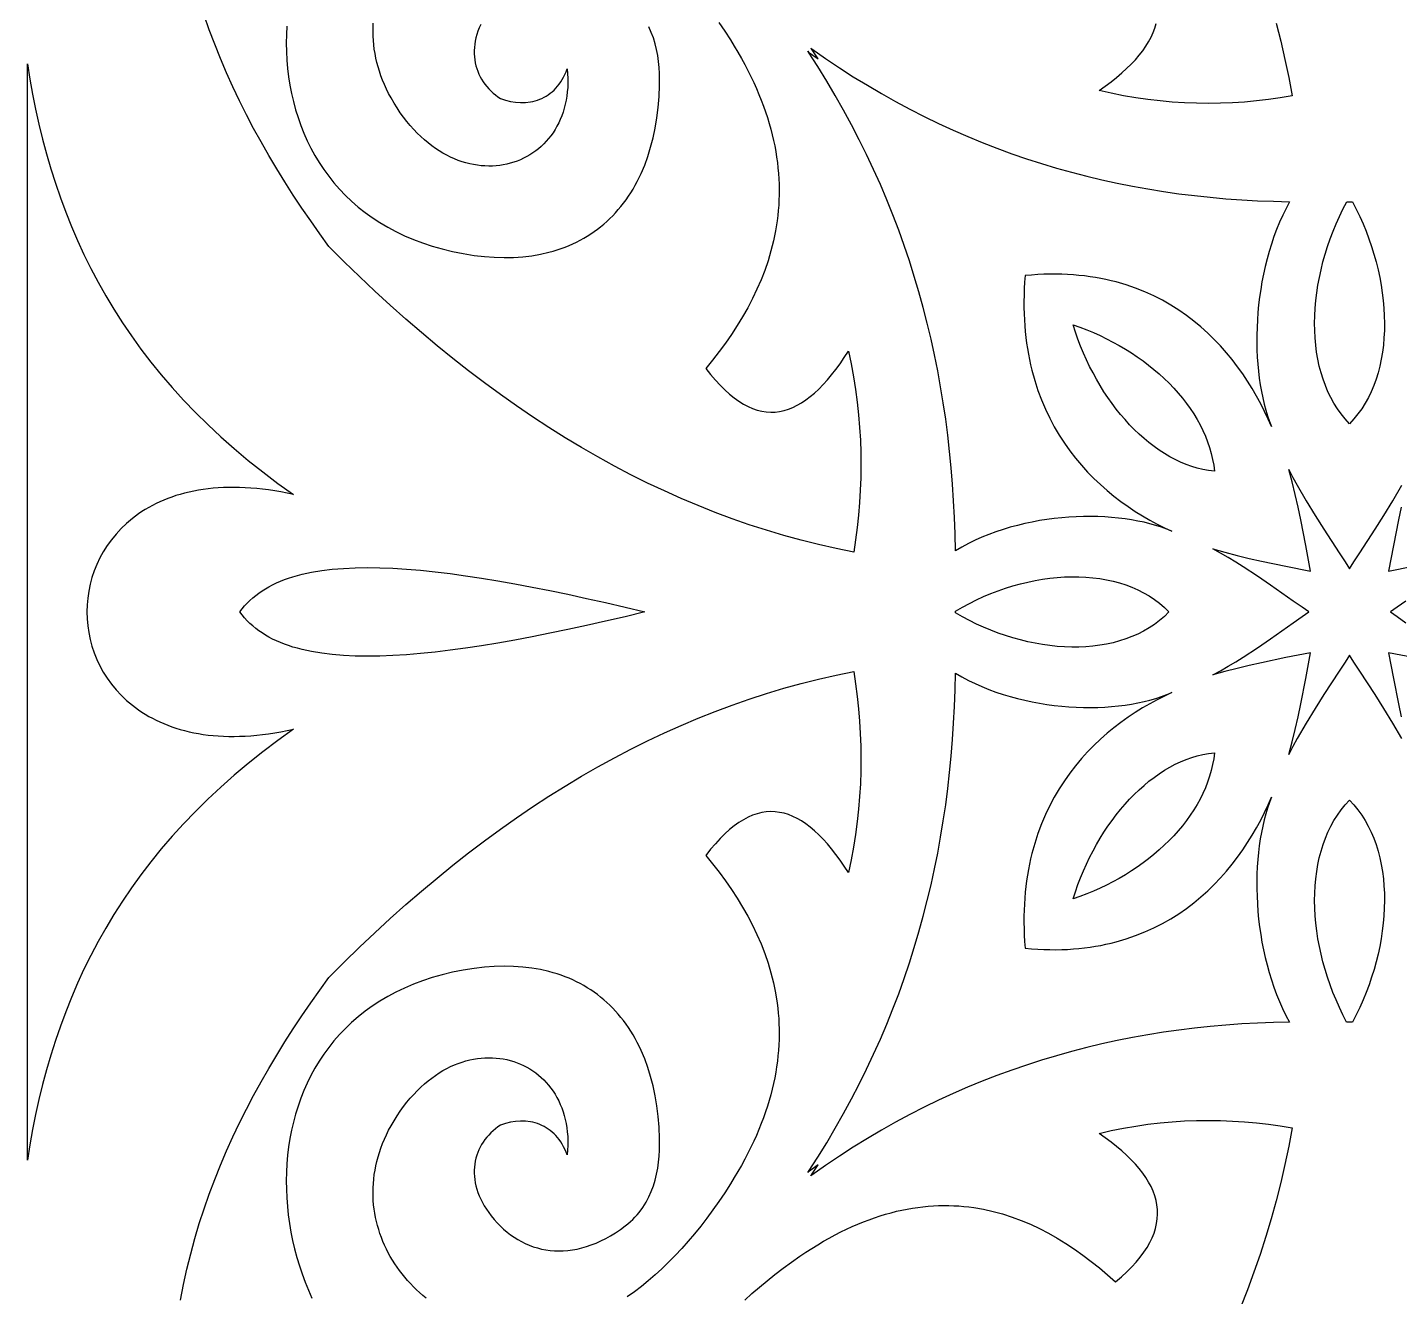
# Model space of a CAD drawing. Extents: x -375 to 375, y -1025 to 1025.
# Drawn here: x -275 to -197.2, y 663.4 to 735.4 of the extents above; entities that cross this region are included whole.
import ezdxf

# ---------------------------------------------------------------- set-up
doc = ezdxf.new("R2010")
doc.units = 0
doc.layers.add('LAYER_1', color=18, linetype='CONTINUOUS')

msp = doc.modelspace()

# ---------------------------------------------------------------- linework, layer by layer
at = {"layer": 'LAYER_1'}
for points in [[(-235.779, 735.7), (-235.448, 735.209), (-235.123, 734.705), (-234.906, 734.354), (-234.698, 734.006), (-234.5, 733.659), (-234.311, 733.315), (-234.132, 732.972), (-233.962, 732.632), (-233.801, 732.293), (-233.65, 731.956), (-233.507, 731.622), (-233.373, 731.289), (-233.248, 730.958), (-233.132, 730.629), (-233.024, 730.302), (-232.925, 729.977), (-232.834, 729.654), (-232.752, 729.333), (-232.677, 729.013), (-232.611, 728.696), (-232.553, 728.381), (-232.502, 728.067), (-232.459, 727.755), (-232.424, 727.446), (-232.397, 727.138), (-232.377, 726.832), (-232.364, 726.528), (-232.359, 726.225), (-232.36, 725.925), (-232.369, 725.627), (-232.385, 725.33), (-232.407, 725.035), (-232.437, 724.742), (-232.472, 724.451), (-232.564, 723.874), (-232.681, 723.305), (-232.822, 722.743), (-232.987, 722.188), (-233.175, 721.64), (-233.384, 721.1), (-233.616, 720.567), (-233.867, 720.04), (-234.138, 719.521), (-234.428, 719.009), (-234.736, 718.504), (-235.062, 718.006), (-235.403, 717.514), (-235.76, 717.03), (-236.132, 716.552), (-236.518, 716.081), (-236.246, 715.735), (-235.976, 715.416), (-235.707, 715.124), (-235.44, 714.858), (-235.174, 714.619), (-234.909, 714.405), (-234.645, 714.217), (-234.383, 714.055), (-234.122, 713.918), (-233.863, 713.805), (-233.604, 713.717), (-233.347, 713.654), (-233.091, 713.614), (-232.836, 713.598), (-232.582, 713.606), (-232.33, 713.636), (-232.078, 713.69), (-231.828, 713.766), (-231.578, 713.865), (-231.33, 713.985), (-231.083, 714.128), (-230.836, 714.292), (-230.591, 714.477), (-230.347, 714.683), (-230.103, 714.91), (-229.861, 715.158), (-229.619, 715.425), (-229.379, 715.712), (-229.139, 716.019), (-228.9, 716.346), (-228.662, 716.691), (-228.425, 717.055), (-228.273, 716.33), (-228.141, 715.607), (-228.026, 714.886), (-227.931, 714.166), (-227.853, 713.448), (-227.793, 712.731), (-227.751, 712.016), (-227.726, 711.303), (-227.719, 710.591), (-227.728, 709.881), (-227.754, 709.173), (-227.796, 708.467), (-227.854, 707.762), (-227.928, 707.059), (-228.018, 706.357), (-228.123, 705.657), (-229.123, 705.86), (-230.12, 706.085), (-231.111, 706.333), (-232.097, 706.604), (-233.079, 706.898), (-234.056, 707.214), (-235.028, 707.553), (-235.996, 707.914), (-236.959, 708.297), (-237.917, 708.702), (-238.871, 709.13), (-239.821, 709.579), (-240.765, 710.05), (-241.706, 710.543), (-242.642, 711.057), (-243.573, 711.593), (-244.5, 712.15), (-245.423, 712.728), (-246.341, 713.328), (-247.256, 713.949), (-248.165, 714.59), (-249.071, 715.253), (-249.972, 715.936), (-250.869, 716.639), (-251.762, 717.363), (-252.651, 718.108), (-253.536, 718.873), (-254.417, 719.657), (-255.293, 720.462), (-256.166, 721.287), (-257.034, 722.132), (-257.899, 722.996), (-258.421, 723.717), (-258.933, 724.442), (-259.433, 725.174), (-259.921, 725.911), (-260.397, 726.654), (-260.861, 727.403), (-261.311, 728.158), (-261.747, 728.921), (-262.169, 729.69), (-262.577, 730.466), (-262.969, 731.25), (-263.345, 732.041), (-263.706, 732.84), (-264.05, 733.647), (-264.377, 734.462), (-264.687, 735.285), (-264.978, 736.118)], [(-249.288, 735.577), (-249.372, 735.389), (-249.445, 735.201), (-249.507, 735.015), (-249.559, 734.829), (-249.599, 734.645), (-249.629, 734.462), (-249.649, 734.282), (-249.659, 734.103), (-249.659, 733.927), (-249.649, 733.753), (-249.629, 733.582), (-249.6, 733.413), (-249.562, 733.248), (-249.515, 733.086), (-249.459, 732.928), (-249.394, 732.773), (-249.321, 732.622), (-249.24, 732.476), (-249.15, 732.334), (-249.053, 732.197), (-248.948, 732.064), (-248.835, 731.936), (-248.715, 731.814), (-248.588, 731.697), (-248.454, 731.586), (-248.313, 731.481), (-248.166, 731.382), (-247.881, 731.286), (-247.595, 731.216), (-247.309, 731.171), (-247.025, 731.151), (-246.745, 731.158), (-246.47, 731.192), (-246.335, 731.218), (-246.202, 731.252), (-246.072, 731.292), (-245.943, 731.34), (-245.817, 731.394), (-245.694, 731.455), (-245.574, 731.523), (-245.457, 731.598), (-245.344, 731.68), (-245.234, 731.77), (-245.128, 731.866), (-245.026, 731.97), (-244.928, 732.081), (-244.835, 732.199), (-244.746, 732.325), (-244.662, 732.458), (-244.583, 732.599), (-244.51, 732.747), (-244.442, 732.903), (-244.379, 733.066), (-244.357, 732.795), (-244.346, 732.529), (-244.345, 732.269), (-244.354, 732.015), (-244.374, 731.766), (-244.403, 731.524), (-244.443, 731.287), (-244.491, 731.057), (-244.549, 730.832), (-244.615, 730.615), (-244.69, 730.403), (-244.773, 730.199), (-244.865, 730.001), (-244.964, 729.809), (-245.071, 729.625), (-245.185, 729.448), (-245.307, 729.278), (-245.435, 729.115), (-245.569, 728.96), (-245.711, 728.812), (-245.858, 728.672), (-246.011, 728.539), (-246.169, 728.414), (-246.333, 728.298), (-246.502, 728.189), (-246.676, 728.088), (-246.854, 727.996), (-247.037, 727.912), (-247.224, 727.837), (-247.415, 727.77), (-247.609, 727.712), (-247.806, 727.662), (-248.007, 727.622), (-248.21, 727.591), (-248.416, 727.569), (-248.625, 727.556), (-248.835, 727.553), (-249.047, 727.559), (-249.261, 727.575), (-249.476, 727.6), (-249.692, 727.635), (-249.909, 727.681), (-250.126, 727.736), (-250.344, 727.801), (-250.562, 727.877), (-250.779, 727.963), (-250.996, 728.06), (-251.213, 728.167), (-251.428, 728.285), (-251.643, 728.414), (-251.855, 728.554), (-252.066, 728.705), (-252.276, 728.867), (-252.483, 729.041), (-252.687, 729.226), (-252.889, 729.422), (-253.088, 729.63), (-253.283, 729.85), (-253.475, 730.081), (-253.664, 730.325), (-253.848, 730.58), (-254.028, 730.848), (-254.204, 731.128), (-254.375, 731.421), (-254.51, 731.672), (-254.634, 731.923), (-254.749, 732.175), (-254.854, 732.426), (-254.949, 732.678), (-255.035, 732.93), (-255.111, 733.181), (-255.178, 733.433), (-255.236, 733.683), (-255.284, 733.934), (-255.324, 734.183), (-255.355, 734.432), (-255.377, 734.68), (-255.39, 734.926), (-255.395, 735.172), (-255.391, 735.416), (-255.38, 735.658)], [(-204.167, 735.662), (-203.906, 734.636), (-203.668, 733.605), (-203.451, 732.569), (-203.257, 731.528), (-203.929, 731.418), (-204.604, 731.325), (-205.279, 731.248), (-205.957, 731.187), (-206.636, 731.143), (-207.317, 731.117), (-207.999, 731.107), (-208.683, 731.115), (-209.369, 731.141), (-210.056, 731.185), (-210.745, 731.247), (-211.435, 731.328), (-212.127, 731.427), (-212.821, 731.546), (-213.516, 731.684), (-214.212, 731.842), (-213.862, 732.089), (-213.53, 732.336), (-213.217, 732.585), (-212.922, 732.834), (-212.646, 733.085), (-212.388, 733.336), (-212.151, 733.588), (-211.933, 733.841), (-211.734, 734.095), (-211.556, 734.351), (-211.399, 734.607), (-211.262, 734.864), (-211.146, 735.122), (-211.051, 735.382), (-210.978, 735.642)], [(-260.292, 735.497), (-260.313, 735.012), (-260.319, 734.527), (-260.31, 734.044), (-260.284, 733.563), (-260.243, 733.084), (-260.186, 732.609), (-260.112, 732.137), (-260.022, 731.67), (-259.915, 731.208), (-259.792, 730.751), (-259.651, 730.3), (-259.494, 729.855), (-259.32, 729.418), (-259.129, 728.988), (-258.92, 728.566), (-258.694, 728.153), (-258.45, 727.75), (-258.188, 727.356), (-257.909, 726.973), (-257.611, 726.6), (-257.295, 726.239), (-256.961, 725.891), (-256.608, 725.555), (-256.237, 725.232), (-255.847, 724.923), (-255.438, 724.628), (-255.011, 724.348), (-254.564, 724.084), (-254.097, 723.835), (-253.612, 723.603), (-253.106, 723.388), (-252.581, 723.191), (-252.037, 723.012), (-251.472, 722.852), (-250.887, 722.711), (-250.282, 722.59), (-249.656, 722.49), (-249.079, 722.422), (-248.515, 722.38), (-247.964, 722.364), (-247.426, 722.374), (-246.901, 722.41), (-246.391, 722.47), (-245.895, 722.556), (-245.414, 722.667), (-245.179, 722.731), (-244.948, 722.802), (-244.72, 722.879), (-244.497, 722.962), (-244.277, 723.05), (-244.062, 723.145), (-243.85, 723.246), (-243.643, 723.353), (-243.439, 723.465), (-243.24, 723.584), (-243.045, 723.708), (-242.854, 723.838), (-242.667, 723.974), (-242.485, 724.116), (-242.307, 724.263), (-242.133, 724.416), (-241.964, 724.574), (-241.799, 724.739), (-241.639, 724.909), (-241.483, 725.084), (-241.332, 725.265), (-241.186, 725.451), (-241.044, 725.643), (-240.907, 725.841), (-240.775, 726.043), (-240.647, 726.251), (-240.525, 726.465), (-240.407, 726.684), (-240.294, 726.908), (-240.187, 727.137), (-239.986, 727.611), (-239.806, 728.106), (-239.647, 728.621), (-239.508, 729.157), (-239.391, 729.712), (-239.296, 730.287), (-239.223, 730.881), (-239.173, 731.495), (-239.145, 732.127), (-239.14, 732.465), (-239.146, 732.804), (-239.165, 733.144), (-239.198, 733.485), (-239.245, 733.823), (-239.309, 734.159), (-239.391, 734.491), (-239.49, 734.818), (-239.61, 735.138), (-239.749, 735.45)], [(-197.03, 695.086), (-197.537, 695.961), (-198.048, 696.797), (-198.543, 697.578), (-199.413, 698.907), (-199.751, 699.422), (-199.998, 699.816), (-200.246, 699.422), (-200.584, 698.907), (-201.455, 697.578), (-201.949, 696.797), (-202.459, 695.961), (-202.964, 695.086), (-203.209, 694.64), (-203.447, 694.19), (-203.258, 694.896), (-203.085, 695.608), (-202.923, 696.325), (-202.772, 697.046), (-202.489, 698.494), (-202.219, 699.946), (-203.608, 699.675), (-204.996, 699.386), (-205.689, 699.23), (-206.379, 699.064), (-207.067, 698.885), (-207.752, 698.692), (-207.316, 698.935), (-206.884, 699.186), (-206.457, 699.443), (-206.037, 699.705), (-205.229, 700.23), (-204.476, 700.743), (-203.193, 701.649), (-202.696, 702.004), (-202.316, 702.267), (-202.696, 702.528), (-203.193, 702.882), (-204.476, 703.789), (-205.229, 704.303), (-206.037, 704.83), (-206.457, 705.093), (-206.884, 705.352), (-207.316, 705.604), (-207.752, 705.848), (-207.067, 705.651), (-206.379, 705.47), (-205.689, 705.302), (-204.996, 705.145), (-203.608, 704.854), (-202.219, 704.58), (-202.489, 706.037), (-202.772, 707.488), (-202.923, 708.209), (-203.085, 708.927), (-203.258, 709.639), (-203.447, 710.347), (-203.209, 709.896), (-202.964, 709.449), (-202.459, 708.573), (-201.949, 707.736), (-201.455, 706.954), (-200.584, 705.625), (-200.246, 705.11), (-199.998, 704.718), (-199.751, 705.11), (-199.413, 705.625), (-198.543, 706.954), (-198.048, 707.736), (-197.537, 708.573), (-197.03, 709.449)], [(-197.075, 708.209), (-197.228, 707.488), (-197.514, 706.037), (-197.785, 704.58), (-196.393, 704.854)], [(-196.805, 702.882), (-197.304, 702.528), (-197.686, 702.267), (-197.304, 702.004), (-196.805, 701.649)], [(-196.393, 699.675), (-197.785, 699.946), (-197.514, 698.494), (-197.228, 697.046), (-197.075, 696.325)], [(-266.324, 663.232), (-266.15, 664.121), (-265.955, 665), (-265.74, 665.869), (-265.506, 666.728), (-265.251, 667.579), (-264.978, 668.42), (-264.687, 669.252), (-264.377, 670.075), (-264.05, 670.891), (-263.706, 671.697), (-263.345, 672.496), (-262.969, 673.287), (-262.577, 674.071), (-262.169, 674.847), (-261.747, 675.616), (-261.311, 676.379), (-260.861, 677.134), (-260.397, 677.884), (-259.921, 678.627), (-259.433, 679.364), (-258.933, 680.095), (-258.421, 680.82), (-257.899, 681.541), (-257.034, 682.405), (-256.166, 683.25), (-255.293, 684.075), (-254.417, 684.88), (-253.536, 685.665), (-252.651, 686.43), (-251.762, 687.174), (-250.869, 687.898), (-249.972, 688.602), (-249.071, 689.285), (-248.165, 689.947), (-247.256, 690.589), (-246.341, 691.21), (-245.423, 691.809), (-244.5, 692.388), (-243.573, 692.945), (-242.642, 693.481), (-241.706, 693.995), (-240.765, 694.488), (-239.821, 694.959), (-238.871, 695.408), (-237.917, 695.835), (-236.959, 696.241), (-235.996, 696.624), (-235.028, 696.985), (-234.056, 697.324), (-233.079, 697.64), (-232.097, 697.934), (-231.111, 698.205), (-230.12, 698.453), (-229.123, 698.678), (-228.123, 698.88), (-228.018, 698.181), (-227.928, 697.479), (-227.854, 696.776), (-227.796, 696.071), (-227.754, 695.364), (-227.728, 694.656), (-227.719, 693.946), (-227.726, 693.234), (-227.751, 692.521), (-227.793, 691.806), (-227.853, 691.09), (-227.931, 690.372), (-228.026, 689.652), (-228.141, 688.93), (-228.273, 688.207), (-228.425, 687.482), (-228.662, 687.846), (-228.9, 688.192), (-229.139, 688.518), (-229.379, 688.825), (-229.619, 689.112), (-229.861, 689.38), (-230.103, 689.627), (-230.347, 689.854), (-230.591, 690.06), (-230.836, 690.246), (-231.083, 690.41), (-231.33, 690.552), (-231.578, 690.673), (-231.828, 690.772), (-232.078, 690.848), (-232.33, 690.901), (-232.582, 690.932), (-232.836, 690.94), (-233.091, 690.924), (-233.347, 690.884), (-233.604, 690.821), (-233.863, 690.733), (-234.122, 690.62), (-234.383, 690.483), (-234.645, 690.32), (-234.909, 690.132), (-235.174, 689.919), (-235.44, 689.68), (-235.707, 689.414), (-235.976, 689.122), (-236.246, 688.803), (-236.518, 688.457), (-236.132, 687.986), (-235.76, 687.508), (-235.403, 687.024), (-235.062, 686.532), (-234.736, 686.034), (-234.428, 685.529), (-234.138, 685.017), (-233.867, 684.498), (-233.616, 683.971), (-233.384, 683.438), (-233.175, 682.897), (-232.987, 682.35), (-232.822, 681.795), (-232.681, 681.233), (-232.564, 680.663), (-232.472, 680.087), (-232.437, 679.796), (-232.407, 679.503), (-232.385, 679.208), (-232.369, 678.911), (-232.36, 678.613), (-232.359, 678.312), (-232.364, 678.01), (-232.377, 677.706), (-232.397, 677.4), (-232.424, 677.092), (-232.459, 676.782), (-232.502, 676.471), (-232.553, 676.157), (-232.611, 675.842), (-232.677, 675.524), (-232.752, 675.205), (-232.834, 674.884), (-232.925, 674.561), (-233.024, 674.236), (-233.132, 673.909), (-233.248, 673.58), (-233.373, 673.249), (-233.507, 672.916), (-233.65, 672.581), (-233.801, 672.244), (-233.962, 671.906), (-234.132, 671.565), (-234.311, 671.223), (-234.5, 670.878), (-234.698, 670.531), (-234.906, 670.183), (-235.123, 669.832), (-235.448, 669.329), (-235.779, 668.837), (-236.116, 668.358), (-236.459, 667.892), (-236.808, 667.439), (-237.162, 666.999), (-237.522, 666.574), (-237.887, 666.162), (-238.257, 665.765), (-238.631, 665.383), (-239.011, 665.017), (-239.395, 664.666), (-239.783, 664.331), (-240.175, 664.012), (-240.571, 663.71), (-240.971, 663.425)], [(-252.38, 663.347), (-252.57, 663.502), (-252.754, 663.662), (-252.933, 663.827), (-253.107, 663.996), (-253.275, 664.17), (-253.438, 664.348), (-253.596, 664.531), (-253.748, 664.718), (-253.893, 664.908), (-254.033, 665.103), (-254.167, 665.301), (-254.294, 665.503), (-254.416, 665.708), (-254.53, 665.917), (-254.639, 666.129), (-254.74, 666.344), (-254.835, 666.562), (-254.922, 666.783), (-255.003, 667.007), (-255.076, 667.233), (-255.143, 667.462), (-255.201, 667.693), (-255.253, 667.926), (-255.296, 668.161), (-255.332, 668.399), (-255.36, 668.638), (-255.38, 668.879), (-255.391, 669.122), (-255.395, 669.366), (-255.39, 669.611), (-255.377, 669.858), (-255.355, 670.105), (-255.324, 670.354), (-255.284, 670.604), (-255.236, 670.854), (-255.178, 671.105), (-255.111, 671.356), (-255.035, 671.607), (-254.949, 671.859), (-254.854, 672.111), (-254.749, 672.363), (-254.634, 672.614), (-254.51, 672.866), (-254.375, 673.116), (-254.204, 673.409), (-254.028, 673.689), (-253.848, 673.957), (-253.664, 674.213), (-253.475, 674.456), (-253.283, 674.688), (-253.088, 674.907), (-252.889, 675.115), (-252.687, 675.312), (-252.483, 675.496), (-252.276, 675.67), (-252.066, 675.832), (-251.855, 675.983), (-251.643, 676.123), (-251.428, 676.252), (-251.213, 676.37), (-250.996, 676.477), (-250.779, 676.574), (-250.562, 676.66), (-250.344, 676.736), (-250.126, 676.801), (-249.909, 676.857), (-249.692, 676.902), (-249.476, 676.937), (-249.261, 676.963), (-249.047, 676.978), (-248.835, 676.985), (-248.625, 676.981), (-248.416, 676.968), (-248.21, 676.946), (-248.007, 676.915), (-247.806, 676.875), (-247.609, 676.826), (-247.415, 676.768), (-247.224, 676.701), (-247.037, 676.625), (-246.854, 676.541), (-246.676, 676.449), (-246.502, 676.349), (-246.333, 676.24), (-246.169, 676.123), (-246.011, 675.998), (-245.858, 675.866), (-245.711, 675.726), (-245.569, 675.578), (-245.435, 675.422), (-245.307, 675.26), (-245.185, 675.09), (-245.071, 674.912), (-244.964, 674.728), (-244.865, 674.537), (-244.773, 674.339), (-244.69, 674.134), (-244.615, 673.923), (-244.549, 673.705), (-244.491, 673.481), (-244.443, 673.251), (-244.403, 673.014), (-244.374, 672.772), (-244.354, 672.523), (-244.345, 672.269), (-244.346, 672.009), (-244.357, 671.743), (-244.379, 671.472), (-244.442, 671.635), (-244.51, 671.791), (-244.583, 671.939), (-244.662, 672.08), (-244.746, 672.213), (-244.835, 672.339), (-244.928, 672.457), (-245.026, 672.568), (-245.128, 672.672), (-245.234, 672.768), (-245.344, 672.858), (-245.457, 672.94), (-245.574, 673.015), (-245.694, 673.083), (-245.817, 673.144), (-245.943, 673.198), (-246.072, 673.246), (-246.202, 673.286), (-246.335, 673.32), (-246.47, 673.346), (-246.745, 673.38), (-247.025, 673.387), (-247.309, 673.367), (-247.595, 673.322), (-247.881, 673.252), (-248.166, 673.156), (-248.313, 673.057), (-248.454, 672.952), (-248.588, 672.841), (-248.715, 672.724), (-248.835, 672.601), (-248.948, 672.474), (-249.053, 672.341), (-249.15, 672.204), (-249.24, 672.062), (-249.321, 671.915), (-249.394, 671.765), (-249.459, 671.61), (-249.515, 671.452), (-249.562, 671.29), (-249.6, 671.124), (-249.629, 670.956), (-249.649, 670.785), (-249.659, 670.611), (-249.659, 670.435), (-249.649, 670.256), (-249.629, 670.075), (-249.599, 669.893), (-249.559, 669.709), (-249.507, 669.523), (-249.445, 669.336), (-249.372, 669.149), (-249.288, 668.96), (-249.192, 668.771), (-249.084, 668.582), (-248.965, 668.393), (-248.834, 668.204), (-248.691, 668.015), (-248.524, 667.811), (-248.351, 667.617), (-248.172, 667.434), (-247.986, 667.26), (-247.795, 667.097), (-247.598, 666.944), (-247.396, 666.803), (-247.188, 666.672), (-246.975, 666.553), (-246.757, 666.445), (-246.534, 666.349), (-246.307, 666.265), (-246.075, 666.194), (-245.839, 666.134), (-245.599, 666.088), (-245.355, 666.054), (-245.108, 666.033), (-244.857, 666.026), (-244.603, 666.032), (-244.345, 666.052), (-244.085, 666.086), (-243.822, 666.134), (-243.557, 666.197), (-243.289, 666.274), (-243.019, 666.366), (-242.747, 666.474), (-242.474, 666.596), (-242.199, 666.734), (-241.922, 666.888), (-241.644, 667.058), (-241.365, 667.244), (-241.086, 667.446), (-240.938, 667.564), (-240.798, 667.686), (-240.665, 667.811), (-240.538, 667.941), (-240.418, 668.073), (-240.304, 668.209), (-240.096, 668.491), (-239.911, 668.784), (-239.749, 669.087), (-239.61, 669.4), (-239.49, 669.72), (-239.391, 670.047), (-239.309, 670.378), (-239.245, 670.714), (-239.198, 671.053), (-239.165, 671.393), (-239.146, 671.734), (-239.14, 672.073), (-239.145, 672.411), (-239.173, 673.043), (-239.223, 673.657), (-239.296, 674.251), (-239.391, 674.826), (-239.508, 675.381), (-239.647, 675.917), (-239.806, 676.432), (-239.986, 676.927), (-240.187, 677.401), (-240.294, 677.63), (-240.407, 677.854), (-240.525, 678.073), (-240.647, 678.286), (-240.775, 678.494), (-240.907, 678.697), (-241.044, 678.894), (-241.186, 679.086), (-241.332, 679.273), (-241.483, 679.454), (-241.639, 679.629), (-241.799, 679.799), (-241.964, 679.963), (-242.133, 680.122), (-242.307, 680.275), (-242.485, 680.422), (-242.667, 680.564), (-242.854, 680.7), (-243.045, 680.83), (-243.24, 680.954), (-243.439, 681.072), (-243.643, 681.185), (-243.85, 681.292), (-244.062, 681.392), (-244.277, 681.487), (-244.497, 681.576), (-244.72, 681.659), (-244.948, 681.736), (-245.179, 681.806), (-245.414, 681.871), (-245.895, 681.981), (-246.391, 682.067), (-246.901, 682.128), (-247.426, 682.164), (-247.964, 682.174), (-248.515, 682.158), (-249.079, 682.116), (-249.656, 682.048), (-250.282, 681.948), (-250.887, 681.827), (-251.472, 681.686), (-252.037, 681.526), (-252.581, 681.347), (-253.106, 681.149), (-253.612, 680.935), (-254.097, 680.703), (-254.564, 680.454), (-255.011, 680.19), (-255.438, 679.91), (-255.847, 679.615), (-256.237, 679.306), (-256.608, 678.983), (-256.961, 678.647), (-257.295, 678.298), (-257.611, 677.937), (-257.909, 677.565), (-258.188, 677.182), (-258.45, 676.788), (-258.694, 676.384), (-258.92, 675.971), (-259.129, 675.55), (-259.32, 675.12), (-259.494, 674.682), (-259.651, 674.238), (-259.792, 673.787), (-259.915, 673.33), (-260.022, 672.867), (-260.112, 672.4), (-260.186, 671.928), (-260.243, 671.453), (-260.284, 670.975), (-260.31, 670.494), (-260.319, 670.01), (-260.313, 669.526), (-260.292, 669.04), (-260.255, 668.554), (-260.202, 668.068), (-260.135, 667.583), (-260.052, 667.099), (-259.955, 666.617), (-259.842, 666.138), (-259.716, 665.661), (-259.574, 665.188), (-259.419, 664.719), (-259.249, 664.255), (-259.065, 663.796), (-258.868, 663.342)], [(-234.309, 663.231), (-233.9, 663.606), (-233.478, 663.974), (-233.042, 664.337), (-232.594, 664.694), (-232.134, 665.045), (-231.661, 665.389), (-231.177, 665.727), (-230.84, 665.953), (-230.505, 666.169), (-230.172, 666.375), (-229.841, 666.571), (-229.512, 666.758), (-229.184, 666.935), (-228.859, 667.102), (-228.535, 667.26), (-228.213, 667.408), (-227.894, 667.547), (-227.575, 667.677), (-227.259, 667.798), (-226.945, 667.91), (-226.633, 668.014), (-226.322, 668.108), (-226.013, 668.194), (-225.706, 668.272), (-225.401, 668.341), (-225.098, 668.401), (-224.797, 668.454), (-224.497, 668.498), (-224.199, 668.535), (-223.904, 668.564), (-223.609, 668.584), (-223.317, 668.598), (-223.027, 668.603), (-222.738, 668.602), (-222.451, 668.593), (-222.166, 668.576), (-221.882, 668.553), (-221.601, 668.522), (-221.321, 668.485), (-220.767, 668.39), (-220.219, 668.268), (-219.679, 668.121), (-219.146, 667.95), (-218.62, 667.754), (-218.1, 667.536), (-217.587, 667.296), (-217.082, 667.034), (-216.583, 666.752), (-216.09, 666.45), (-215.605, 666.129), (-215.126, 665.791), (-214.653, 665.436), (-214.188, 665.064), (-213.729, 664.677), (-213.276, 664.276), (-212.943, 664.559), (-212.637, 664.84), (-212.356, 665.119), (-212.101, 665.398), (-211.87, 665.675), (-211.665, 665.95), (-211.485, 666.224), (-211.329, 666.497), (-211.197, 666.768), (-211.088, 667.039), (-211.004, 667.307), (-210.943, 667.575), (-210.905, 667.841), (-210.889, 668.107), (-210.897, 668.371), (-210.926, 668.633), (-210.978, 668.895), (-211.051, 669.156), (-211.146, 669.415), (-211.262, 669.673), (-211.399, 669.931), (-211.556, 670.187), (-211.734, 670.442), (-211.933, 670.696), (-212.151, 670.949), (-212.388, 671.201), (-212.646, 671.453), (-212.922, 671.703), (-213.217, 671.952), (-213.53, 672.201), (-213.862, 672.449), (-214.212, 672.695), (-213.516, 672.853), (-212.821, 672.991), (-212.127, 673.11), (-211.435, 673.21), (-210.745, 673.291), (-210.056, 673.353), (-209.369, 673.397), (-208.683, 673.423), (-207.999, 673.431), (-207.317, 673.421), (-206.636, 673.394), (-205.957, 673.35), (-205.279, 673.29), (-204.604, 673.213), (-203.929, 673.119), (-203.257, 673.01), (-203.451, 671.968), (-203.668, 670.932), (-203.906, 669.901), (-204.167, 668.875), (-204.449, 667.854), (-204.753, 666.837), (-205.078, 665.826), (-205.425, 664.819), (-205.794, 663.817), (-206.183, 662.82)]]:
    msp.add_lwpolyline(points, dxfattribs=at)
for points in [[(-230.511, 734.207), (-229.728, 733.66), (-228.942, 733.132), (-228.15, 732.623), (-227.355, 732.134), (-226.554, 731.663), (-225.75, 731.212), (-224.941, 730.779), (-224.128, 730.364), (-223.311, 729.968), (-222.49, 729.59), (-221.664, 729.23), (-220.834, 728.888), (-220.001, 728.564), (-219.162, 728.257), (-218.32, 727.967), (-217.474, 727.695), (-216.624, 727.439), (-215.77, 727.201), (-214.911, 726.979), (-214.049, 726.773), (-213.183, 726.584), (-212.313, 726.411), (-211.439, 726.254), (-210.561, 726.113), (-209.68, 725.988), (-208.794, 725.878), (-207.905, 725.783), (-207.012, 725.703), (-206.115, 725.639), (-205.215, 725.589), (-204.311, 725.554), (-203.403, 725.534), (-203.605, 725.153), (-203.795, 724.764), (-203.972, 724.366), (-204.137, 723.962), (-204.291, 723.551), (-204.432, 723.134), (-204.562, 722.713), (-204.681, 722.288), (-204.788, 721.859), (-204.884, 721.427), (-204.968, 720.994), (-205.042, 720.56), (-205.105, 720.125), (-205.157, 719.69), (-205.199, 719.257), (-205.23, 718.825), (-205.251, 718.396), (-205.262, 717.97), (-205.263, 717.548), (-205.254, 717.132), (-205.235, 716.72), (-205.207, 716.315), (-205.169, 715.917), (-205.122, 715.527), (-205.066, 715.145), (-205, 714.773), (-204.926, 714.411), (-204.843, 714.059), (-204.751, 713.719), (-204.651, 713.391), (-204.543, 713.076), (-204.426, 712.775), (-204.617, 713.209), (-204.821, 713.643), (-205.04, 714.075), (-205.273, 714.505), (-205.52, 714.93), (-205.782, 715.351), (-206.059, 715.767), (-206.352, 716.176), (-206.659, 716.577), (-206.982, 716.969), (-207.321, 717.352), (-207.675, 717.723), (-208.046, 718.084), (-208.433, 718.431), (-208.836, 718.764), (-209.256, 719.083), (-209.693, 719.386), (-210.147, 719.672), (-210.619, 719.94), (-211.107, 720.19), (-211.614, 720.419), (-212.138, 720.628), (-212.68, 720.815), (-213.241, 720.979), (-213.528, 721.052), (-213.82, 721.118), (-214.116, 721.179), (-214.417, 721.233), (-214.723, 721.281), (-215.034, 721.322), (-215.349, 721.357), (-215.669, 721.385), (-215.994, 721.405), (-216.324, 721.419), (-216.659, 721.425), (-216.998, 721.424), (-217.342, 721.415), (-217.692, 721.399), (-218.046, 721.375), (-218.405, 721.343), (-218.434, 720.97), (-218.454, 720.601), (-218.468, 720.238), (-218.474, 719.881), (-218.473, 719.528), (-218.464, 719.18), (-218.449, 718.838), (-218.427, 718.5), (-218.399, 718.167), (-218.364, 717.84), (-218.322, 717.517), (-218.274, 717.2), (-218.22, 716.887), (-218.16, 716.579), (-218.094, 716.276), (-218.022, 715.978), (-217.861, 715.396), (-217.678, 714.833), (-217.475, 714.289), (-217.251, 713.763), (-217.008, 713.256), (-216.748, 712.767), (-216.47, 712.296), (-216.176, 711.843), (-215.867, 711.407), (-215.544, 710.989), (-215.208, 710.587), (-214.86, 710.203), (-214.5, 709.836), (-214.131, 709.485), (-213.752, 709.15), (-213.364, 708.832), (-212.969, 708.529), (-212.568, 708.242), (-212.162, 707.971), (-211.751, 707.714), (-211.336, 707.473), (-210.919, 707.247), (-210.501, 707.036), (-210.082, 706.839), (-210.373, 706.958), (-210.677, 707.069), (-210.994, 707.171), (-211.322, 707.264), (-211.661, 707.349), (-212.011, 707.424), (-212.37, 707.49), (-212.738, 707.546), (-213.114, 707.593), (-213.498, 707.631), (-213.888, 707.658), (-214.285, 707.676), (-214.686, 707.683), (-215.093, 707.681), (-215.503, 707.668), (-215.916, 707.644), (-216.331, 707.61), (-216.749, 707.566), (-217.167, 707.51), (-217.585, 707.444), (-218.003, 707.366), (-218.42, 707.277), (-218.834, 707.177), (-219.247, 707.065), (-219.655, 706.942), (-220.06, 706.807), (-220.46, 706.659), (-220.854, 706.5), (-221.242, 706.329), (-221.623, 706.145), (-221.997, 705.949), (-222.362, 705.741), (-222.38, 706.687), (-222.413, 707.63), (-222.46, 708.569), (-222.521, 709.505), (-222.596, 710.436), (-222.686, 711.363), (-222.791, 712.287), (-222.911, 713.206), (-223.046, 714.122), (-223.197, 715.033), (-223.363, 715.941), (-223.544, 716.844), (-223.741, 717.744), (-223.954, 718.639), (-224.183, 719.53), (-224.429, 720.417), (-224.691, 721.299), (-224.969, 722.177), (-225.264, 723.052), (-225.576, 723.921), (-225.905, 724.787), (-226.252, 725.648), (-226.615, 726.505), (-226.997, 727.357), (-227.396, 728.205), (-227.813, 729.048), (-228.247, 729.887), (-228.7, 730.721), (-229.172, 731.551), (-229.662, 732.376), (-230.17, 733.197), (-230.698, 734.013), (-230.74, 734.057), (-230.715, 734.039), (-230.733, 734.063), (-230.691, 734.021), (-230.151, 733.637), (-230.52, 734.199), (-230.561, 734.243), (-230.536, 734.224), (-230.552, 734.25)], [(-274.861, 732.489), (-274.706, 731.628), (-274.535, 730.773), (-274.346, 729.922), (-274.14, 729.078), (-273.916, 728.239), (-273.674, 727.406), (-273.412, 726.579), (-273.13, 725.758), (-272.828, 724.943), (-272.505, 724.135), (-272.161, 723.333), (-271.794, 722.538), (-271.405, 721.75), (-270.993, 720.969), (-270.557, 720.196), (-270.097, 719.429), (-269.612, 718.67), (-269.101, 717.919), (-268.565, 717.176), (-268.002, 716.44), (-267.412, 715.713), (-266.795, 714.994), (-266.149, 714.284), (-265.474, 713.582), (-264.771, 712.889), (-264.037, 712.205), (-263.273, 711.529), (-262.478, 710.864), (-261.651, 710.207), (-260.792, 709.56), (-259.901, 708.923), (-260.265, 709), (-260.622, 709.07), (-260.974, 709.131), (-261.321, 709.183), (-261.661, 709.228), (-261.996, 709.264), (-262.325, 709.292), (-262.649, 709.313), (-262.966, 709.326), (-263.278, 709.332), (-263.585, 709.33), (-263.885, 709.321), (-264.18, 709.304), (-264.469, 709.281), (-264.753, 709.251), (-265.03, 709.215), (-265.302, 709.172), (-265.568, 709.122), (-265.829, 709.066), (-266.083, 709.004), (-266.332, 708.936), (-266.576, 708.862), (-266.813, 708.783), (-267.045, 708.697), (-267.271, 708.607), (-267.492, 708.511), (-267.706, 708.41), (-267.915, 708.303), (-268.118, 708.192), (-268.316, 708.077), (-268.508, 707.956), (-268.694, 707.831), (-269.049, 707.568), (-269.381, 707.289), (-269.69, 706.994), (-269.976, 706.685), (-270.239, 706.363), (-270.48, 706.029), (-270.697, 705.684), (-270.892, 705.33), (-271.063, 704.966), (-271.212, 704.595), (-271.338, 704.218), (-271.441, 703.835), (-271.521, 703.447), (-271.579, 703.057), (-271.613, 702.664), (-271.624, 702.27), (-271.624, 702.269), (-271.624, 702.268), (-271.613, 701.874), (-271.579, 701.481), (-271.521, 701.091), (-271.441, 700.703), (-271.338, 700.32), (-271.212, 699.942), (-271.063, 699.571), (-270.892, 699.208), (-270.697, 698.853), (-270.48, 698.508), (-270.239, 698.175), (-269.976, 697.853), (-269.69, 697.544), (-269.381, 697.249), (-269.049, 696.97), (-268.694, 696.707), (-268.508, 696.582), (-268.316, 696.461), (-268.118, 696.345), (-267.915, 696.234), (-267.706, 696.128), (-267.492, 696.027), (-267.271, 695.931), (-267.045, 695.84), (-266.813, 695.755), (-266.576, 695.676), (-266.332, 695.602), (-266.083, 695.534), (-265.829, 695.472), (-265.568, 695.416), (-265.302, 695.366), (-265.03, 695.323), (-264.753, 695.287), (-264.469, 695.257), (-264.18, 695.233), (-263.885, 695.217), (-263.585, 695.208), (-263.278, 695.206), (-262.966, 695.212), (-262.649, 695.225), (-262.325, 695.246), (-261.996, 695.274), (-261.661, 695.31), (-261.321, 695.355), (-260.974, 695.407), (-260.622, 695.468), (-260.265, 695.537), (-259.901, 695.615), (-260.792, 694.978), (-261.651, 694.331), (-262.478, 693.674), (-263.273, 693.008), (-264.037, 692.333), (-264.771, 691.649), (-265.474, 690.956), (-266.149, 690.254), (-266.795, 689.543), (-267.412, 688.824), (-268.002, 688.097), (-268.565, 687.361), (-269.101, 686.618), (-269.612, 685.867), (-270.097, 685.108), (-270.557, 684.341), (-270.993, 683.567), (-271.405, 682.786), (-271.794, 681.998), (-272.16, 681.203), (-272.505, 680.401), (-272.828, 679.593), (-273.13, 678.778), (-273.412, 677.957), (-273.674, 677.13), (-273.916, 676.297), (-274.14, 675.458), (-274.346, 674.613), (-274.535, 673.763), (-274.706, 672.907), (-274.861, 672.047), (-275, 671.181), (-275, 733.355)], [(-199.624, 725.118), (-199.423, 724.701), (-199.236, 724.279), (-199.061, 723.853), (-198.899, 723.423), (-198.75, 722.99), (-198.615, 722.554), (-198.493, 722.117), (-198.384, 721.678), (-198.29, 721.24), (-198.209, 720.802), (-198.143, 720.365), (-198.09, 719.93), (-198.052, 719.497), (-198.029, 719.068), (-198.02, 718.643), (-198.026, 718.222), (-198.047, 717.806), (-198.083, 717.397), (-198.135, 716.994), (-198.202, 716.599), (-198.284, 716.212), (-198.382, 715.834), (-198.496, 715.465), (-198.626, 715.107), (-198.773, 714.759), (-198.935, 714.424), (-199.114, 714.1), (-199.31, 713.79), (-199.522, 713.493), (-199.752, 713.211), (-199.998, 712.944), (-200.245, 713.211), (-200.475, 713.493), (-200.688, 713.79), (-200.884, 714.1), (-201.064, 714.424), (-201.227, 714.759), (-201.373, 715.107), (-201.504, 715.465), (-201.618, 715.834), (-201.717, 716.212), (-201.799, 716.599), (-201.867, 716.994), (-201.918, 717.397), (-201.955, 717.806), (-201.976, 718.222), (-201.982, 718.643), (-201.973, 719.068), (-201.95, 719.497), (-201.912, 719.93), (-201.859, 720.365), (-201.793, 720.802), (-201.712, 721.24), (-201.617, 721.678), (-201.509, 722.117), (-201.386, 722.554), (-201.251, 722.99), (-201.101, 723.423), (-200.939, 723.853), (-200.764, 724.279), (-200.575, 724.701), (-200.374, 725.118), (-200.16, 725.529), (-199.837, 725.529)], [(-215.293, 718.409), (-214.908, 718.263), (-214.527, 718.107), (-214.153, 717.94), (-213.784, 717.763), (-213.421, 717.576), (-213.065, 717.38), (-212.716, 717.174), (-212.375, 716.96), (-212.042, 716.737), (-211.717, 716.506), (-211.401, 716.266), (-211.095, 716.019), (-210.799, 715.764), (-210.513, 715.503), (-210.238, 715.234), (-209.974, 714.959), (-209.721, 714.678), (-209.481, 714.39), (-209.254, 714.097), (-209.039, 713.799), (-208.838, 713.495), (-208.651, 713.187), (-208.478, 712.874), (-208.32, 712.557), (-208.177, 712.237), (-208.051, 711.912), (-207.94, 711.584), (-207.846, 711.254), (-207.769, 710.92), (-207.709, 710.585), (-207.668, 710.247), (-207.993, 710.287), (-208.316, 710.346), (-208.637, 710.423), (-208.955, 710.518), (-209.271, 710.631), (-209.584, 710.76), (-209.893, 710.907), (-210.198, 711.069), (-210.5, 711.247), (-210.797, 711.439), (-211.09, 711.647), (-211.378, 711.869), (-211.661, 712.104), (-211.939, 712.352), (-212.211, 712.614), (-212.477, 712.887), (-212.736, 713.172), (-212.99, 713.469), (-213.236, 713.776), (-213.475, 714.094), (-213.707, 714.422), (-213.931, 714.759), (-214.147, 715.105), (-214.354, 715.459), (-214.553, 715.822), (-214.744, 716.192), (-214.925, 716.569), (-215.096, 716.952), (-215.258, 717.342), (-215.41, 717.738), (-215.551, 718.138), (-215.682, 718.543)], [(-255.013, 704.772), (-254.27, 704.744), (-253.499, 704.696), (-252.701, 704.63), (-251.876, 704.545), (-251.025, 704.443), (-250.147, 704.323), (-249.243, 704.186), (-248.313, 704.033), (-247.357, 703.864), (-246.376, 703.68), (-245.371, 703.48), (-244.34, 703.266), (-243.285, 703.037), (-242.205, 702.795), (-241.102, 702.539), (-239.974, 702.27), (-239.973, 702.27), (-239.974, 702.27), (-239.974, 702.27), (-239.976, 702.269), (-239.974, 702.268), (-239.974, 702.268), (-239.973, 702.267), (-239.974, 702.267), (-241.102, 701.998), (-242.205, 701.743), (-243.285, 701.5), (-244.34, 701.272), (-245.371, 701.057), (-246.376, 700.858), (-247.357, 700.673), (-248.313, 700.504), (-249.243, 700.351), (-250.147, 700.214), (-251.025, 700.095), (-251.876, 699.992), (-252.701, 699.908), (-253.499, 699.841), (-254.27, 699.794), (-255.013, 699.765), (-255.729, 699.756), (-256.416, 699.767), (-257.076, 699.798), (-257.706, 699.851), (-258.308, 699.924), (-258.881, 700.02), (-259.156, 700.075), (-259.424, 700.137), (-259.685, 700.204), (-259.938, 700.277), (-260.184, 700.356), (-260.422, 700.44), (-260.653, 700.531), (-260.876, 700.627), (-261.091, 700.73), (-261.299, 700.838), (-261.499, 700.952), (-261.691, 701.073), (-261.876, 701.2), (-262.053, 701.333), (-262.222, 701.473), (-262.383, 701.619), (-262.537, 701.771), (-262.682, 701.93), (-262.82, 702.095), (-262.949, 702.267), (-262.95, 702.267), (-262.949, 702.268), (-262.95, 702.269), (-262.949, 702.27), (-262.95, 702.27), (-262.949, 702.27), (-262.82, 702.442), (-262.682, 702.608), (-262.537, 702.766), (-262.383, 702.919), (-262.222, 703.065), (-262.053, 703.204), (-261.876, 703.337), (-261.691, 703.464), (-261.499, 703.585), (-261.299, 703.699), (-261.091, 703.808), (-260.876, 703.91), (-260.653, 704.007), (-260.422, 704.097), (-260.184, 704.182), (-259.938, 704.26), (-259.685, 704.333), (-259.424, 704.4), (-259.156, 704.462), (-258.881, 704.518), (-258.308, 704.613), (-257.706, 704.687), (-257.076, 704.739), (-256.416, 704.77), (-255.729, 704.781)], [(-215.354, 704.262), (-214.953, 704.244), (-214.559, 704.21), (-214.171, 704.16), (-213.789, 704.095), (-213.415, 704.013), (-213.05, 703.915), (-212.693, 703.8), (-212.346, 703.668), (-212.01, 703.52), (-211.684, 703.355), (-211.37, 703.172), (-211.069, 702.972), (-210.78, 702.755), (-210.505, 702.519), (-210.244, 702.266), (-210.505, 702.013), (-210.78, 701.778), (-211.069, 701.561), (-211.37, 701.361), (-211.684, 701.179), (-212.01, 701.014), (-212.346, 700.865), (-212.693, 700.734), (-213.05, 700.619), (-213.415, 700.521), (-213.789, 700.439), (-214.171, 700.374), (-214.559, 700.324), (-214.953, 700.291), (-215.354, 700.273), (-215.759, 700.271), (-216.168, 700.284), (-216.581, 700.312), (-216.996, 700.355), (-217.414, 700.414), (-217.834, 700.487), (-218.254, 700.574), (-218.675, 700.676), (-219.095, 700.793), (-219.514, 700.923), (-219.931, 701.067), (-220.345, 701.225), (-220.757, 701.397), (-221.164, 701.582), (-221.568, 701.78), (-221.965, 701.992), (-222.357, 702.216), (-222.357, 702.318), (-221.965, 702.542), (-221.568, 702.754), (-221.164, 702.952), (-220.757, 703.137), (-220.345, 703.309), (-219.931, 703.467), (-219.514, 703.612), (-219.095, 703.742), (-218.675, 703.858), (-218.254, 703.96), (-217.834, 704.048), (-217.414, 704.121), (-216.996, 704.179), (-216.581, 704.223), (-216.168, 704.251), (-215.759, 704.264)], [(-221.997, 698.582), (-221.624, 698.386), (-221.242, 698.202), (-220.854, 698.031), (-220.46, 697.872), (-220.06, 697.725), (-219.655, 697.59), (-219.247, 697.466), (-218.835, 697.354), (-218.42, 697.254), (-218.003, 697.165), (-217.585, 697.088), (-217.167, 697.021), (-216.749, 696.966), (-216.331, 696.921), (-215.916, 696.887), (-215.503, 696.864), (-215.093, 696.851), (-214.686, 696.849), (-214.285, 696.856), (-213.888, 696.874), (-213.498, 696.902), (-213.114, 696.939), (-212.738, 696.986), (-212.37, 697.043), (-212.011, 697.109), (-211.661, 697.184), (-211.322, 697.268), (-210.994, 697.361), (-210.677, 697.464), (-210.373, 697.575), (-210.082, 697.694), (-210.501, 697.497), (-210.919, 697.286), (-211.336, 697.06), (-211.751, 696.819), (-212.162, 696.563), (-212.568, 696.292), (-212.969, 696.005), (-213.364, 695.702), (-213.752, 695.384), (-214.131, 695.05), (-214.5, 694.699), (-214.86, 694.331), (-215.208, 693.947), (-215.544, 693.546), (-215.867, 693.128), (-216.176, 692.693), (-216.47, 692.239), (-216.748, 691.769), (-217.008, 691.28), (-217.251, 690.773), (-217.475, 690.247), (-217.678, 689.703), (-217.861, 689.14), (-218.022, 688.558), (-218.094, 688.26), (-218.16, 687.957), (-218.22, 687.65), (-218.274, 687.337), (-218.322, 687.019), (-218.364, 686.697), (-218.399, 686.369), (-218.427, 686.037), (-218.449, 685.699), (-218.464, 685.357), (-218.473, 685.009), (-218.474, 684.656), (-218.468, 684.299), (-218.454, 683.936), (-218.434, 683.568), (-218.405, 683.194), (-218.046, 683.162), (-217.692, 683.138), (-217.342, 683.122), (-216.998, 683.113), (-216.659, 683.112), (-216.324, 683.118), (-215.994, 683.131), (-215.669, 683.152), (-215.349, 683.179), (-215.034, 683.214), (-214.723, 683.255), (-214.417, 683.302), (-214.116, 683.357), (-213.82, 683.417), (-213.528, 683.484), (-213.241, 683.557), (-212.68, 683.721), (-212.138, 683.907), (-211.614, 684.116), (-211.107, 684.345), (-210.619, 684.594), (-210.147, 684.862), (-209.693, 685.148), (-209.256, 685.451), (-208.836, 685.77), (-208.433, 686.103), (-208.046, 686.451), (-207.675, 686.811), (-207.321, 687.183), (-206.982, 687.565), (-206.659, 687.957), (-206.352, 688.359), (-206.059, 688.767), (-205.782, 689.183), (-205.52, 689.604), (-205.273, 690.03), (-205.04, 690.46), (-204.821, 690.892), (-204.617, 691.326), (-204.426, 691.76), (-204.543, 691.459), (-204.651, 691.144), (-204.751, 690.816), (-204.843, 690.476), (-204.926, 690.124), (-205, 689.762), (-205.065, 689.389), (-205.122, 689.007), (-205.169, 688.617), (-205.206, 688.219), (-205.235, 687.814), (-205.254, 687.402), (-205.263, 686.986), (-205.262, 686.564), (-205.251, 686.138), (-205.23, 685.709), (-205.199, 685.277), (-205.157, 684.844), (-205.105, 684.409), (-205.042, 683.975), (-204.969, 683.54), (-204.884, 683.107), (-204.788, 682.676), (-204.682, 682.247), (-204.563, 681.822), (-204.433, 681.4), (-204.292, 680.984), (-204.139, 680.574), (-203.974, 680.169), (-203.796, 679.772), (-203.607, 679.383), (-203.405, 679.003), (-204.313, 678.982), (-205.217, 678.947), (-206.117, 678.898), (-207.014, 678.833), (-207.907, 678.754), (-208.796, 678.659), (-209.681, 678.55), (-210.563, 678.424), (-211.44, 678.283), (-212.314, 678.126), (-213.184, 677.953), (-214.05, 677.764), (-214.913, 677.559), (-215.771, 677.337), (-216.625, 677.098), (-217.475, 676.843), (-218.321, 676.57), (-219.163, 676.281), (-220.001, 675.974), (-220.835, 675.649), (-221.665, 675.307), (-222.491, 674.947), (-223.312, 674.569), (-224.129, 674.173), (-224.942, 673.759), (-225.751, 673.326), (-226.555, 672.875), (-227.355, 672.404), (-228.151, 671.915), (-228.942, 671.406), (-229.729, 670.878), (-230.511, 670.331), (-230.552, 670.287), (-230.536, 670.314), (-230.561, 670.295), (-230.52, 670.339), (-230.151, 670.901), (-230.691, 670.516), (-230.733, 670.474), (-230.715, 670.5), (-230.74, 670.481), (-230.698, 670.525), (-230.17, 671.34), (-229.662, 672.161), (-229.172, 672.986), (-228.701, 673.816), (-228.248, 674.65), (-227.813, 675.489), (-227.396, 676.332), (-226.998, 677.179), (-226.616, 678.032), (-226.253, 678.888), (-225.906, 679.749), (-225.577, 680.614), (-225.265, 681.484), (-224.97, 682.358), (-224.692, 683.236), (-224.43, 684.118), (-224.185, 685.005), (-223.955, 685.895), (-223.742, 686.79), (-223.545, 687.689), (-223.364, 688.593), (-223.198, 689.5), (-223.047, 690.411), (-222.912, 691.327), (-222.792, 692.246), (-222.687, 693.169), (-222.597, 694.096), (-222.521, 695.027), (-222.46, 695.963), (-222.413, 696.901), (-222.381, 697.844), (-222.362, 698.791)], [(-207.709, 693.944), (-207.769, 693.609), (-207.846, 693.276), (-207.94, 692.946), (-208.051, 692.618), (-208.177, 692.294), (-208.32, 691.973), (-208.478, 691.657), (-208.651, 691.344), (-208.838, 691.036), (-209.039, 690.733), (-209.254, 690.435), (-209.481, 690.142), (-209.721, 689.855), (-209.974, 689.573), (-210.238, 689.298), (-210.513, 689.03), (-210.799, 688.768), (-211.095, 688.514), (-211.401, 688.267), (-211.717, 688.028), (-212.042, 687.797), (-212.375, 687.574), (-212.716, 687.36), (-213.065, 687.155), (-213.421, 686.959), (-213.784, 686.772), (-214.153, 686.596), (-214.527, 686.429), (-214.908, 686.273), (-215.293, 686.128), (-215.682, 685.994), (-215.551, 686.399), (-215.41, 686.799), (-215.258, 687.194), (-215.096, 687.584), (-214.925, 687.968), (-214.744, 688.345), (-214.553, 688.714), (-214.354, 689.077), (-214.147, 689.431), (-213.931, 689.777), (-213.707, 690.114), (-213.475, 690.441), (-213.236, 690.759), (-212.99, 691.066), (-212.736, 691.362), (-212.477, 691.647), (-212.211, 691.921), (-211.939, 692.182), (-211.661, 692.43), (-211.378, 692.665), (-211.09, 692.886), (-210.797, 693.093), (-210.5, 693.286), (-210.198, 693.463), (-209.893, 693.625), (-209.584, 693.771), (-209.271, 693.9), (-208.955, 694.012), (-208.637, 694.107), (-208.316, 694.184), (-207.993, 694.242), (-207.668, 694.282)], [(-199.752, 691.322), (-199.523, 691.04), (-199.31, 690.743), (-199.115, 690.433), (-198.936, 690.11), (-198.773, 689.775), (-198.627, 689.428), (-198.497, 689.069), (-198.383, 688.701), (-198.285, 688.323), (-198.202, 687.936), (-198.135, 687.541), (-198.084, 687.139), (-198.048, 686.73), (-198.027, 686.314), (-198.02, 685.894), (-198.029, 685.469), (-198.052, 685.039), (-198.09, 684.607), (-198.142, 684.172), (-198.208, 683.735), (-198.289, 683.297), (-198.383, 682.859), (-198.491, 682.42), (-198.613, 681.983), (-198.748, 681.548), (-198.897, 681.114), (-199.058, 680.684), (-199.233, 680.258), (-199.42, 679.836), (-199.621, 679.419), (-199.833, 679.008), (-200.166, 679.008), (-200.379, 679.419), (-200.58, 679.836), (-200.768, 680.258), (-200.943, 680.684), (-201.105, 681.114), (-201.253, 681.548), (-201.389, 681.983), (-201.511, 682.42), (-201.619, 682.859), (-201.713, 683.297), (-201.794, 683.735), (-201.86, 684.172), (-201.912, 684.607), (-201.95, 685.039), (-201.973, 685.469), (-201.982, 685.894), (-201.975, 686.314), (-201.954, 686.73), (-201.918, 687.139), (-201.866, 687.541), (-201.799, 687.936), (-201.716, 688.323), (-201.617, 688.701), (-201.503, 689.069), (-201.373, 689.428), (-201.226, 689.775), (-201.063, 690.11), (-200.884, 690.433), (-200.688, 690.743), (-200.475, 691.04), (-200.245, 691.322), (-199.998, 691.588)]]:
    msp.add_lwpolyline(points, close=True, dxfattribs=at)

doc.saveas('drawing.dxf')
